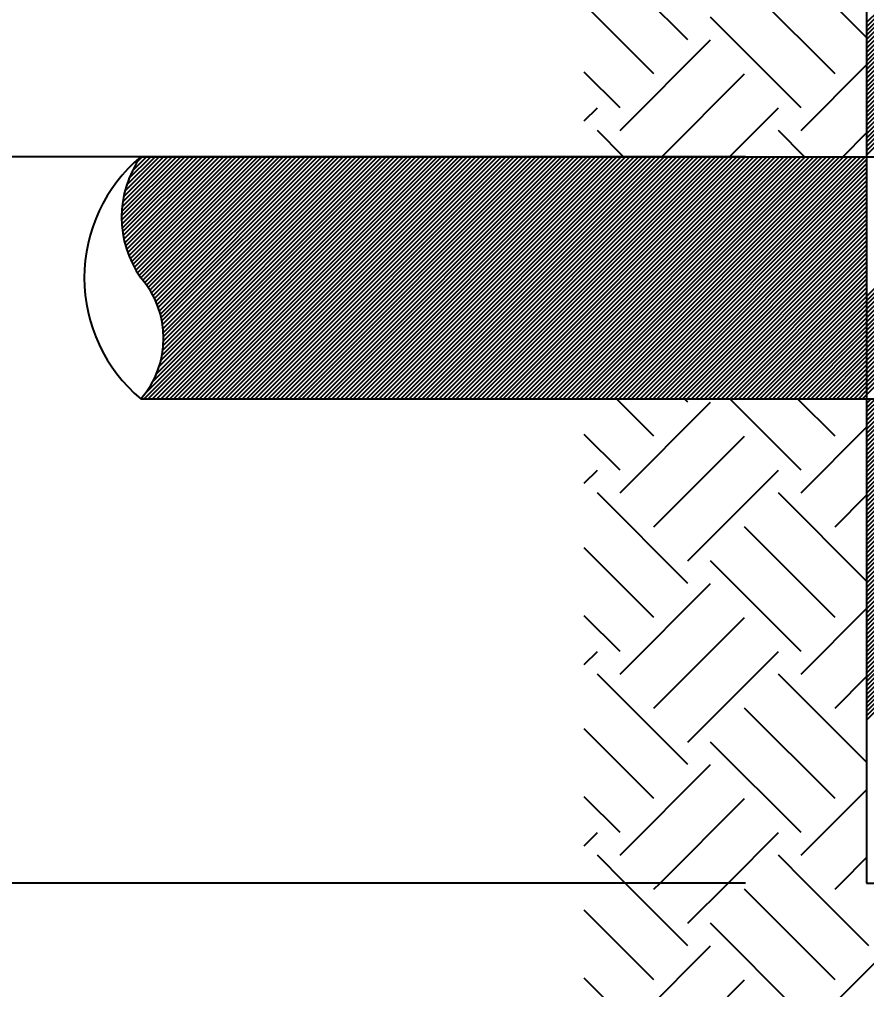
# Model space of a CAD drawing. Extents: x 2 to 26, y 2 to 19.6.
# Drawn here: x 7.771 to 9.872, y 5.673 to 8.077 of the extents above; entities that cross this region are included whole.
import ezdxf
from ezdxf.enums import TextEntityAlignment as Align

# ---------------------------------------------------------------- set-up
doc = ezdxf.new("R2010")
doc.units = 0
doc.header["$MEASUREMENT"] = 0
doc.layers.get('0').update_dxf_attribs({"linetype": 'CONTINUOUS'})
doc.layers.get('DEFPOINTS').update_dxf_attribs({"linetype": 'CONTINUOUS'})
doc.layers.add('COTAS', color=7, linetype='CONTINUOUS')
doc.styles.add('COTAS', font='romans', dxfattribs={"width": 0.9})
doc.dimstyles.get("Standard").update_dxf_attribs({"dimtxt": 0.18, "dimasz": 0.18, "dimexe": 0.18, "dimexo": 0.0625, "dimgap": 0.09, "dimtad": 0, "dimtih": 1, "dimtoh": 1, "dimzin": 0, "dimtxsty": 'COTAS', "dimcen": 0.09, "dimazin": 3, "dimtfac": 1, "dimtofl": 0, "dimtmove": 0, "dimatfit": 3, "dimtolj": 1, "dimtzin": 4})

# ---------------------------------------------------------------- blocks, each defined once
blk = doc.blocks.new('*X7')
at = {"color": 0}
for p, q in [((9.4293, 8.0261), (9.2048, 8.2506)), ((9.8724, 8.032), (9.6538, 8.2506)), ((9.7941, 7.9419), (9.5696, 8.1664)), ((9.3451, 7.9419), (9.1724, 8.1146)), ((9.7099, 7.8577), (9.4854, 8.0822)), ((9.2609, 7.8016), (9.4854, 8.0261)), ((9.7099, 7.8016), (9.8724, 7.9641)), ((9.2609, 7.8577), (9.1724, 7.9463)), ((9.3643, 7.7366), (9.5696, 7.9419)), ((9.1724, 7.8253), (9.2048, 7.8577)), ((9.5327, 7.7366), (9.6538, 7.8577)), ((9.2698, 7.7366), (9.2048, 7.8016)), ((9.7188, 7.7366), (9.6538, 7.8016)), ((9.8133, 7.7366), (9.8724, 7.7957)), ((9.3451, 7.0439), (9.2524, 7.1366)), ((9.2609, 6.9036), (9.4854, 7.1281)), ((9.4293, 7.1281), (9.4207, 7.1366)), ((9.7099, 6.9597), (9.533, 7.1366)), ((9.7941, 7.0439), (9.7014, 7.1366)), ((9.8724, 7.1339), (9.8698, 7.1366)), ((9.2609, 6.9597), (9.1724, 7.0482)), ((9.7099, 6.9036), (9.8724, 7.0661)), ((9.3451, 6.8194), (9.5696, 7.0439)), ((9.1724, 6.9273), (9.2048, 6.9597)), ((9.4293, 6.7352), (9.6538, 6.9597)), ((9.4293, 6.6791), (9.2048, 6.9036)), ((9.8724, 6.6849), (9.6538, 6.9036)), ((9.7941, 6.8194), (9.8724, 6.8977)), ((9.7941, 6.5949), (9.5696, 6.8194)), ((9.3451, 6.5949), (9.1724, 6.7676)), ((9.7099, 6.5107), (9.4854, 6.7352)), ((9.2609, 6.4546), (9.4854, 6.6791)), ((9.7099, 6.4546), (9.8724, 6.6171)), ((9.2609, 6.5107), (9.1724, 6.5992)), ((9.3451, 6.3704), (9.5696, 6.5949)), ((9.1724, 6.4783), (9.2048, 6.5107)), ((9.4293, 6.2862), (9.6538, 6.5107)), ((9.4293, 6.2301), (9.2048, 6.4546)), ((9.8724, 6.2359), (9.6538, 6.4546)), ((9.7941, 6.3704), (9.8724, 6.4487)), ((9.7941, 6.1459), (9.5696, 6.3704)), ((9.3451, 6.1459), (9.1724, 6.3186)), ((9.7099, 6.0617), (9.4854, 6.2862)), ((9.2609, 6.0055), (9.4854, 6.2301)), ((9.7099, 6.0055), (9.8724, 6.1681)), ((9.2609, 6.0617), (9.1724, 6.1502)), ((9.3603, 5.9366), (9.5696, 6.1459)), ((9.1724, 6.0293), (9.2048, 6.0617)), ((9.5287, 5.9366), (9.6538, 6.0617)), ((9.2737, 5.9366), (9.2048, 6.0055)), ((9.7227, 5.9366), (9.6538, 6.0055)), ((9.8093, 5.9366), (9.8724, 5.9997)), ((9.4293, 5.781), (9.2737, 5.9366)), ((9.3451, 5.9214), (9.3603, 5.9366)), ((9.4293, 5.8372), (9.5287, 5.9366)), ((9.7941, 5.6968), (9.5696, 5.9214)), ((9.8783, 5.781), (9.7227, 5.9366)), ((9.7941, 5.9214), (9.8093, 5.9366)), ((9.3451, 5.6968), (9.1724, 5.8696)), ((9.7099, 5.6127), (9.4854, 5.8372)), ((9.2609, 5.5565), (9.4854, 5.781)), ((9.7099, 5.5565), (9.9344, 5.781)), ((9.2609, 5.6127), (9.1724, 5.7012)), ((9.3451, 5.4723), (9.5696, 5.6968))]:
    blk.add_line(p, q, dxfattribs=at)
blk = doc.blocks.new('*D8')
at = {"color": 0, "linetype": 'BYBLOCK'}
for p, q in [((4.6671, 15.1366), (4.6671, 5.7366)), ((4.7071, 14.8966), (4.6271, 14.9766)), ((9.5724, 14.9366), (4.5671, 14.9366)), ((4.7071, 5.8966), (4.6271, 5.9766)), ((9.5724, 5.9366), (4.5671, 5.9366))]:
    blk.add_line(p, q, dxfattribs=at)
at = {"layer": 'DEFPOINTS', "color": 0, "linetype": 'BYBLOCK'}
for p in [(9.8724, 14.9366), (4.6671, 5.9366), (9.8724, 5.9366)]:
    blk.add_point(p, dxfattribs=at)
at = {"color": 0, "linetype": 'BYBLOCK', "style": 'COTAS', "width": 0.9}
blk.add_text('1.55', height=0.2, rotation=90, dxfattribs=at).set_placement((4.4671, 10.4366), align=Align.CENTER)
blk = doc.blocks.new('*D9')
at = {"color": 0, "linetype": 'BYBLOCK'}
for p, q in [((5.9125, 15.1366), (5.9125, 7.5366)), ((5.9525, 14.8966), (5.8725, 14.9766)), ((9.5724, 14.9366), (5.8125, 14.9366)), ((5.9525, 7.6966), (5.8725, 7.7766)), ((9.5724, 7.7366), (5.8125, 7.7366))]:
    blk.add_line(p, q, dxfattribs=at)
at = {"layer": 'DEFPOINTS', "color": 0, "linetype": 'BYBLOCK'}
for p in [(9.8724, 14.9366), (5.9125, 7.7366), (9.8724, 7.7366)]:
    blk.add_point(p, dxfattribs=at)
at = {"color": 0, "linetype": 'BYBLOCK', "style": 'COTAS', "width": 0.9}
blk.add_text('1.20', height=0.2, rotation=90, dxfattribs=at).set_placement((5.7125, 11.3366), align=Align.CENTER)
blk = doc.blocks.new('*D10')
at = {"color": 0, "linetype": 'BYBLOCK'}
for p, q in [((9.9777, 5.6366), (9.9777, 4.2355)), ((17.0724, 5.6366), (17.0724, 4.2355)), ((9.9377, 4.2955), (10.0177, 4.3755)), ((17.0324, 4.2955), (17.1124, 4.3755)), ((9.7777, 4.3355), (17.2724, 4.3355))]:
    blk.add_line(p, q, dxfattribs=at)
at = {"layer": 'DEFPOINTS', "color": 0, "linetype": 'BYBLOCK'}
for p in [(9.9777, 5.9366), (17.0724, 5.9366), (17.0724, 4.3355)]:
    blk.add_point(p, dxfattribs=at)
at = {"color": 0, "linetype": 'BYBLOCK', "style": 'COTAS', "width": 0.9}
blk.add_text('1.20', height=0.2, dxfattribs=at).set_placement((13.5251, 4.5355), align=Align.CENTER)
blk = doc.blocks.new('*X17')
at = {"color": 0}
for p, q in [((9.8724, 8.0693), (13.439, 11.6359)), ((9.8724, 8.0587), (13.4392, 11.6255)), ((9.8724, 8.0481), (13.4395, 11.6152)), ((9.8724, 8.0375), (13.4397, 11.6048)), ((9.8724, 8.0269), (13.44, 11.5944)), ((9.8724, 8.0163), (13.4402, 11.5841)), ((9.8724, 8.0057), (13.4405, 11.5737)), ((9.8724, 7.995), (13.4407, 11.5633)), ((9.8724, 7.9844), (13.4409, 11.553)), ((9.8724, 7.9738), (13.4412, 11.5426)), ((9.8724, 7.9632), (13.4414, 11.5322)), ((9.8724, 7.9526), (13.4417, 11.5219)), ((9.8724, 7.942), (13.4419, 11.5115)), ((9.8724, 7.9314), (13.4421, 11.5011)), ((9.8724, 7.9208), (13.4424, 11.4908)), ((9.8724, 7.9102), (13.4426, 11.4804)), ((9.8724, 7.8996), (13.4429, 11.47)), ((9.8724, 7.889), (13.4431, 11.4597)), ((9.8724, 7.8784), (13.4433, 11.4493)), ((9.8724, 7.8678), (13.4436, 11.4389)), ((9.8724, 7.8572), (13.4438, 11.4286)), ((9.8724, 7.8466), (13.4441, 11.4182)), ((9.8724, 7.836), (13.4443, 11.4078)), ((9.8724, 7.8253), (13.4445, 11.3975)), ((9.8724, 7.8147), (13.4448, 11.3871)), ((9.8724, 7.8041), (13.445, 11.3767)), ((9.8724, 7.7935), (13.4453, 11.3664)), ((9.8724, 7.7829), (13.4455, 11.356)), ((9.8724, 7.7723), (13.4457, 11.3456)), ((9.8724, 7.7617), (13.446, 11.3353)), ((9.8724, 7.7511), (13.4462, 11.3249)), ((9.8724, 7.7405), (13.4465, 11.3145))]:
    blk.add_line(p, q, dxfattribs=at)
blk = doc.blocks.new('*X18')
at = {"color": 0}
for p, q in [((8.0248, 7.59), (8.1715, 7.7366)), ((8.0249, 7.5794), (8.1821, 7.7366)), ((8.0252, 7.601), (8.1609, 7.7366)), ((8.0254, 7.5693), (8.1927, 7.7366)), ((8.0261, 7.6125), (8.1503, 7.7366)), ((8.0262, 7.5595), (8.2033, 7.7366)), ((8.0274, 7.5501), (8.2139, 7.7366)), ((8.0276, 7.6246), (8.1397, 7.7366)), ((8.0289, 7.541), (8.2245, 7.7366)), ((8.0298, 7.6374), (8.129, 7.7366)), ((8.0306, 7.5321), (8.2351, 7.7366)), ((8.0326, 7.5235), (8.2457, 7.7366)), ((8.0329, 7.6511), (8.1184, 7.7366)), ((8.0348, 7.5151), (8.2563, 7.7366)), ((8.0372, 7.666), (8.1078, 7.7366)), ((8.0373, 7.507), (8.2669, 7.7366)), ((8.04, 7.4991), (8.2775, 7.7366)), ((8.0429, 7.4913), (8.2881, 7.7366)), ((8.0432, 7.6825), (8.0972, 7.7366)), ((8.046, 7.4838), (8.2988, 7.7366)), ((8.0493, 7.4765), (8.3094, 7.7366)), ((8.0516, 7.7016), (8.0866, 7.7366)), ((8.0527, 7.4694), (8.32, 7.7366)), ((8.0564, 7.4624), (8.3306, 7.7366)), ((8.0602, 7.4556), (8.3412, 7.7366)), ((8.0642, 7.449), (8.3518, 7.7366)), ((8.0652, 7.7257), (8.076, 7.7366)), ((8.0683, 7.4426), (8.3624, 7.7366)), ((8.0727, 7.4363), (8.373, 7.7366)), ((8.0776, 7.4306), (8.3836, 7.7366)), ((8.0806, 7.1366), (8.6806, 7.7366)), ((8.0823, 7.4247), (8.3942, 7.7366)), ((8.0834, 7.15), (8.67, 7.7366)), ((8.0868, 7.4186), (8.4048, 7.7366)), ((8.0911, 7.4123), (8.4154, 7.7366)), ((8.0912, 7.1366), (8.6912, 7.7366)), ((8.0953, 7.4058), (8.426, 7.7366)), ((8.0992, 7.3992), (8.4366, 7.7366)), ((8.1018, 7.1366), (8.7018, 7.7366)), ((8.1023, 7.1795), (8.6594, 7.7366)), ((8.103, 7.3924), (8.4472, 7.7366)), ((8.1066, 7.3853), (8.4579, 7.7366)), ((8.1099, 7.3781), (8.4685, 7.7366)), ((8.1119, 7.1997), (8.6488, 7.7366)), ((8.1124, 7.1366), (8.7124, 7.7366)), ((8.1131, 7.3706), (8.4791, 7.7366)), ((8.116, 7.3629), (8.4897, 7.7366)), ((8.1181, 7.2165), (8.6382, 7.7366)), ((8.1186, 7.355), (8.5003, 7.7366)), ((8.1211, 7.3468), (8.5109, 7.7366)), ((8.1224, 7.2314), (8.6276, 7.7366)), ((8.123, 7.1366), (8.723, 7.7366)), ((8.1232, 7.3383), (8.5215, 7.7366)), ((8.1251, 7.3296), (8.5321, 7.7366)), ((8.1254, 7.245), (8.617, 7.7366)), ((8.1267, 7.3206), (8.5427, 7.7366)), ((8.1274, 7.2576), (8.6063, 7.7366)), ((8.1279, 7.3112), (8.5533, 7.7366)), ((8.1286, 7.2694), (8.5957, 7.7366)), ((8.1287, 7.3014), (8.5639, 7.7366)), ((8.1291, 7.2806), (8.5851, 7.7366)), ((8.1292, 7.2912), (8.5745, 7.7366)), ((8.1336, 7.1366), (8.7336, 7.7366)), ((8.1442, 7.1366), (8.7442, 7.7366)), ((8.1548, 7.1366), (8.7548, 7.7366)), ((8.1654, 7.1366), (8.7654, 7.7366)), ((8.1761, 7.1366), (8.7761, 7.7366)), ((8.1867, 7.1366), (8.7867, 7.7366)), ((8.1973, 7.1366), (8.7973, 7.7366)), ((8.2079, 7.1366), (8.8079, 7.7366)), ((8.2185, 7.1366), (8.8185, 7.7366)), ((8.2291, 7.1366), (8.8291, 7.7366)), ((8.2397, 7.1366), (8.8397, 7.7366)), ((8.2503, 7.1366), (8.8503, 7.7366)), ((8.2609, 7.1366), (8.8609, 7.7366)), ((8.2715, 7.1366), (8.8715, 7.7366)), ((8.2821, 7.1366), (8.8821, 7.7366)), ((8.2927, 7.1366), (8.8927, 7.7366)), ((8.3033, 7.1366), (8.9033, 7.7366)), ((8.3139, 7.1366), (8.9139, 7.7366)), ((8.3245, 7.1366), (8.9245, 7.7366)), ((8.3352, 7.1366), (8.9352, 7.7366)), ((8.3458, 7.1366), (8.9458, 7.7366)), ((8.3564, 7.1366), (8.9564, 7.7366)), ((8.367, 7.1366), (8.967, 7.7366)), ((8.3776, 7.1366), (8.9776, 7.7366)), ((8.3882, 7.1366), (8.9882, 7.7366)), ((8.3988, 7.1366), (8.9988, 7.7366)), ((8.4094, 7.1366), (9.0094, 7.7366)), ((8.42, 7.1366), (9.02, 7.7366)), ((8.4306, 7.1366), (9.0306, 7.7366)), ((8.4412, 7.1366), (9.0412, 7.7366)), ((8.4518, 7.1366), (9.0518, 7.7366)), ((8.4624, 7.1366), (9.0624, 7.7366)), ((8.473, 7.1366), (9.073, 7.7366)), ((8.4836, 7.1366), (9.0836, 7.7366)), ((8.4942, 7.1366), (9.0942, 7.7366)), ((8.5049, 7.1366), (9.1049, 7.7366)), ((8.5155, 7.1366), (9.1155, 7.7366)), ((8.5261, 7.1366), (9.1261, 7.7366)), ((8.5367, 7.1366), (9.1367, 7.7366)), ((8.5473, 7.1366), (9.1473, 7.7366)), ((8.5579, 7.1366), (9.1579, 7.7366)), ((8.5685, 7.1366), (9.1685, 7.7366)), ((8.5791, 7.1366), (9.1791, 7.7366)), ((8.5897, 7.1366), (9.1897, 7.7366)), ((8.6003, 7.1366), (9.2003, 7.7366)), ((8.6109, 7.1366), (9.2109, 7.7366)), ((8.6215, 7.1366), (9.2215, 7.7366)), ((8.6321, 7.1366), (9.2321, 7.7366)), ((8.6427, 7.1366), (9.2427, 7.7366)), ((8.6533, 7.1366), (9.2533, 7.7366)), ((8.664, 7.1366), (9.264, 7.7366)), ((8.6746, 7.1366), (9.2746, 7.7366)), ((8.6852, 7.1366), (9.2852, 7.7366)), ((8.6958, 7.1366), (9.2958, 7.7366)), ((8.7064, 7.1366), (9.3064, 7.7366)), ((8.717, 7.1366), (9.317, 7.7366)), ((8.7276, 7.1366), (9.3276, 7.7366)), ((8.7382, 7.1366), (9.3382, 7.7366)), ((8.7488, 7.1366), (9.3488, 7.7366)), ((8.7594, 7.1366), (9.3594, 7.7366)), ((8.77, 7.1366), (9.37, 7.7366)), ((8.7806, 7.1366), (9.3806, 7.7366)), ((8.7912, 7.1366), (9.3912, 7.7366)), ((8.8018, 7.1366), (9.4018, 7.7366)), ((8.8124, 7.1366), (9.4124, 7.7366)), ((8.8231, 7.1366), (9.4231, 7.7366)), ((8.8337, 7.1366), (9.4337, 7.7366)), ((8.8443, 7.1366), (9.4443, 7.7366)), ((8.8549, 7.1366), (9.4549, 7.7366)), ((8.8655, 7.1366), (9.4655, 7.7366)), ((8.8761, 7.1366), (9.4761, 7.7366)), ((8.8867, 7.1366), (9.4867, 7.7366)), ((8.8973, 7.1366), (9.4973, 7.7366)), ((8.9079, 7.1366), (9.5079, 7.7366)), ((8.9185, 7.1366), (9.5185, 7.7366)), ((8.9291, 7.1366), (9.5291, 7.7366)), ((8.9397, 7.1366), (9.5397, 7.7366)), ((8.9503, 7.1366), (9.5503, 7.7366)), ((8.9609, 7.1366), (9.5609, 7.7366)), ((8.9715, 7.1366), (9.5715, 7.7366)), ((8.9822, 7.1366), (9.5822, 7.7366)), ((8.9928, 7.1366), (9.5928, 7.7366)), ((9.0034, 7.1366), (9.6034, 7.7366)), ((9.014, 7.1366), (9.614, 7.7366)), ((9.0246, 7.1366), (9.6246, 7.7366)), ((9.0352, 7.1366), (9.6352, 7.7366)), ((9.0458, 7.1366), (9.6458, 7.7366)), ((9.0564, 7.1366), (9.6564, 7.7366)), ((9.067, 7.1366), (9.667, 7.7366)), ((9.0776, 7.1366), (9.6776, 7.7366)), ((9.0882, 7.1366), (9.6882, 7.7366)), ((9.0988, 7.1366), (9.6988, 7.7366)), ((9.1094, 7.1366), (9.7094, 7.7366)), ((9.12, 7.1366), (9.72, 7.7366)), ((9.1306, 7.1366), (9.7306, 7.7366)), ((9.1413, 7.1366), (9.7413, 7.7366)), ((9.1519, 7.1366), (9.7519, 7.7366)), ((9.1625, 7.1366), (9.7625, 7.7366)), ((9.1731, 7.1366), (9.7731, 7.7366)), ((9.1837, 7.1366), (9.7837, 7.7366)), ((9.1943, 7.1366), (9.7943, 7.7366)), ((9.2049, 7.1366), (9.8049, 7.7366)), ((9.2155, 7.1366), (9.8155, 7.7366)), ((9.2261, 7.1366), (9.8261, 7.7366)), ((9.2367, 7.1366), (9.8367, 7.7366)), ((9.2473, 7.1366), (9.8473, 7.7366)), ((9.2579, 7.1366), (9.8579, 7.7366)), ((9.2685, 7.1366), (9.8685, 7.7366)), ((9.2791, 7.1366), (9.8724, 7.7299)), ((9.2897, 7.1366), (9.8724, 7.7193)), ((9.8724, 7.1465), (10.4625, 7.7366)), ((9.8724, 7.1571), (10.4519, 7.7366)), ((9.8724, 7.1677), (10.4413, 7.7366)), ((9.8724, 7.1783), (10.4307, 7.7366)), ((9.8724, 7.1889), (10.4201, 7.7366)), ((9.8724, 7.1996), (10.4095, 7.7366)), ((9.8724, 7.2102), (10.3989, 7.7366)), ((9.8724, 7.2208), (10.3883, 7.7366)), ((9.8724, 7.2314), (10.3776, 7.7366)), ((9.8724, 7.242), (10.367, 7.7366)), ((9.8724, 7.2526), (10.3564, 7.7366)), ((9.8724, 7.2632), (10.3458, 7.7366)), ((9.8724, 7.2738), (10.3352, 7.7366)), ((9.8724, 7.2844), (10.3246, 7.7366)), ((9.8724, 7.295), (10.314, 7.7366)), ((9.8724, 7.3056), (10.3034, 7.7366)), ((9.8724, 7.3162), (10.2928, 7.7366)), ((9.8724, 7.3268), (10.2822, 7.7366)), ((9.8724, 7.3374), (10.2716, 7.7366)), ((9.8724, 7.348), (10.261, 7.7366)), ((9.8724, 7.3587), (10.2504, 7.7366)), ((9.8724, 7.3693), (10.2398, 7.7366)), ((9.8724, 7.3799), (10.2292, 7.7366)), ((9.8724, 7.3905), (10.2185, 7.7366)), ((9.3004, 7.1366), (9.8724, 7.7087)), ((9.311, 7.1366), (9.8724, 7.6981)), ((9.3216, 7.1366), (9.8724, 7.6875)), ((9.3322, 7.1366), (9.8724, 7.6769)), ((9.3428, 7.1366), (9.8724, 7.6662)), ((9.3534, 7.1366), (9.8724, 7.6556)), ((9.364, 7.1366), (9.8724, 7.645)), ((9.3746, 7.1366), (9.8724, 7.6344)), ((9.3852, 7.1366), (9.8724, 7.6238)), ((9.3958, 7.1366), (9.8724, 7.6132)), ((9.4064, 7.1366), (9.8724, 7.6026)), ((9.417, 7.1366), (9.8724, 7.592)), ((9.4276, 7.1366), (9.8724, 7.5814)), ((9.4382, 7.1366), (9.8724, 7.5708)), ((9.4488, 7.1366), (9.8724, 7.5602)), ((9.4594, 7.1366), (9.8724, 7.5496)), ((9.4701, 7.1366), (9.8724, 7.539)), ((9.4807, 7.1366), (9.8724, 7.5284)), ((9.4913, 7.1366), (9.8724, 7.5178)), ((9.5019, 7.1366), (9.8724, 7.5071)), ((9.5125, 7.1366), (9.8724, 7.4965)), ((9.5231, 7.1366), (9.8724, 7.4859)), ((9.5337, 7.1366), (9.8724, 7.4753)), ((9.5443, 7.1366), (9.8724, 7.4647)), ((9.5549, 7.1366), (9.8724, 7.4541)), ((9.5655, 7.1366), (9.8724, 7.4435)), ((9.5761, 7.1366), (9.8724, 7.4329)), ((9.5867, 7.1366), (9.8724, 7.4223)), ((9.5973, 7.1366), (9.8724, 7.4117)), ((9.6079, 7.1366), (9.8724, 7.4011)), ((9.6185, 7.1366), (9.8724, 7.3905)), ((9.6292, 7.1366), (9.8724, 7.3799)), ((9.6398, 7.1366), (9.8724, 7.3693)), ((9.6504, 7.1366), (9.8724, 7.3587)), ((9.661, 7.1366), (9.8724, 7.348)), ((9.6716, 7.1366), (9.8724, 7.3374)), ((9.6822, 7.1366), (9.8724, 7.3268)), ((9.6928, 7.1366), (9.8724, 7.3162)), ((9.7034, 7.1366), (9.8724, 7.3056)), ((9.714, 7.1366), (9.8724, 7.295)), ((9.7246, 7.1366), (9.8724, 7.2844)), ((9.7352, 7.1366), (9.8724, 7.2738)), ((9.7458, 7.1366), (9.8724, 7.2632)), ((9.7564, 7.1366), (9.8724, 7.2526)), ((9.767, 7.1366), (9.8724, 7.242)), ((9.7776, 7.1366), (9.8724, 7.2314)), ((9.7883, 7.1366), (9.8724, 7.2208)), ((9.7989, 7.1366), (9.8724, 7.2102)), ((9.8095, 7.1366), (9.8724, 7.1996)), ((9.8201, 7.1366), (9.8724, 7.1889)), ((9.8307, 7.1366), (9.8724, 7.1783)), ((9.8413, 7.1366), (9.8724, 7.1677)), ((9.8519, 7.1366), (9.8724, 7.1571)), ((9.8625, 7.1366), (9.8724, 7.1465))]:
    blk.add_line(p, q, dxfattribs=at)
blk = doc.blocks.new('*X19')
at = {"color": 0}
for p, q in [((9.8724, 6.3404), (10.6686, 7.1366)), ((9.8724, 6.351), (10.658, 7.1366)), ((9.8724, 6.3616), (10.6474, 7.1366)), ((9.8724, 6.3722), (10.6368, 7.1366)), ((9.8724, 6.3828), (10.6262, 7.1366)), ((9.8724, 6.3935), (10.6156, 7.1366)), ((9.8724, 6.4041), (10.605, 7.1366)), ((9.8724, 6.4147), (10.5944, 7.1366)), ((9.8724, 6.4253), (10.5837, 7.1366)), ((9.8724, 6.4359), (10.5731, 7.1366)), ((9.8724, 6.4465), (10.5625, 7.1366)), ((9.8724, 6.4571), (10.5519, 7.1366)), ((9.8724, 6.4677), (10.5413, 7.1366)), ((9.8724, 6.4783), (10.5307, 7.1366)), ((9.8724, 6.4889), (10.5201, 7.1366)), ((9.8724, 6.4995), (10.5095, 7.1366)), ((9.8724, 6.5101), (10.4989, 7.1366)), ((9.8724, 6.5207), (10.4883, 7.1366)), ((9.8724, 6.5313), (10.4777, 7.1366)), ((9.8724, 6.5419), (10.4671, 7.1366)), ((9.8724, 6.5526), (10.4565, 7.1366)), ((9.8724, 6.5632), (10.4459, 7.1366)), ((9.8724, 6.5738), (10.4353, 7.1366)), ((9.8724, 6.5844), (10.4247, 7.1366)), ((9.8724, 6.595), (10.414, 7.1366)), ((9.8724, 6.6056), (10.4034, 7.1366)), ((9.8724, 6.6162), (10.3928, 7.1366)), ((9.8724, 6.6268), (10.3822, 7.1366)), ((9.8724, 6.6374), (10.3716, 7.1366)), ((9.8724, 6.648), (10.361, 7.1366)), ((9.8724, 6.6586), (10.3504, 7.1366)), ((9.8724, 6.6692), (10.3398, 7.1366)), ((9.8724, 6.6798), (10.3292, 7.1366)), ((9.8724, 6.6904), (10.3186, 7.1366)), ((9.8724, 6.701), (10.308, 7.1366)), ((9.8724, 6.7117), (10.2974, 7.1366)), ((9.8724, 6.7223), (10.2868, 7.1366)), ((9.8724, 6.7329), (10.2762, 7.1366)), ((9.8724, 6.7435), (10.2656, 7.1366)), ((9.8724, 6.7541), (10.2549, 7.1366)), ((9.8724, 6.7647), (10.2443, 7.1366)), ((9.8724, 6.7753), (10.2337, 7.1366)), ((9.8724, 6.7859), (10.2231, 7.1366)), ((9.8724, 6.7965), (10.2125, 7.1366)), ((9.8724, 6.8071), (10.2019, 7.1366)), ((9.8724, 6.8177), (10.1913, 7.1366)), ((9.8724, 6.8283), (10.1807, 7.1366)), ((9.8724, 6.8389), (10.1701, 7.1366)), ((9.8724, 6.8495), (10.1595, 7.1366)), ((9.8724, 6.8601), (10.1489, 7.1366)), ((9.8724, 6.8707), (10.1383, 7.1366)), ((9.8724, 6.8814), (10.1277, 7.1366)), ((9.8724, 6.892), (10.1171, 7.1366)), ((9.8724, 6.9026), (10.1065, 7.1366)), ((9.8724, 6.9132), (10.0958, 7.1366)), ((9.8724, 6.9238), (10.0852, 7.1366)), ((9.8724, 6.9344), (10.0746, 7.1366)), ((9.8724, 6.945), (10.064, 7.1366)), ((9.8724, 6.9556), (10.0534, 7.1366)), ((9.8724, 6.9662), (10.0428, 7.1366)), ((9.8724, 6.9768), (10.0322, 7.1366)), ((9.8724, 6.9874), (10.0216, 7.1366)), ((9.8724, 6.998), (10.011, 7.1366)), ((9.8724, 7.0086), (10.0004, 7.1366)), ((9.8724, 7.0192), (9.9898, 7.1366)), ((9.8724, 7.0298), (9.9792, 7.1366)), ((9.8724, 7.0405), (9.9686, 7.1366)), ((9.8724, 7.0511), (9.958, 7.1366)), ((9.8724, 7.0617), (9.9474, 7.1366)), ((9.8724, 7.0723), (9.9367, 7.1366)), ((9.8724, 7.0829), (9.9261, 7.1366)), ((9.8724, 7.0935), (9.9155, 7.1366)), ((9.8724, 7.1041), (9.9049, 7.1366)), ((9.8724, 7.1147), (9.8943, 7.1366)), ((9.8724, 7.1253), (9.8837, 7.1366)), ((9.8724, 7.1359), (9.8731, 7.1366))]:
    blk.add_line(p, q, dxfattribs=at)

msp = doc.modelspace()

# ---------------------------------------------------------------- linework, layer by layer
for points in [[(9.8724, 14.9366), (9.8724, 5.9366)], [(8.0724, 7.7366), (18.8724, 7.7366)], [(8.0724, 7.1366), (18.8724, 7.1366)], [(9.8724, 5.9366), (17.0724, 5.9366)]]:
    msp.add_lwpolyline(points)
for centre, radius, start, end in [((8.3238, 7.4366), 0.3914, 129.9612, 230.0388), ((8.285, 7.5866), 0.2602, 144.7911, 215.2089), ((7.9027, 7.2866), 0.2265, 318.5219, 41.4781)]:
    msp.add_arc(centre, radius, start, end)

# ---------------------------------------------------------------- block references
msp.add_blockref('*X7', (0, 0))
at = {"layer": 'COTAS', "color": 35}
for name in ['*X17', '*X19']:
    msp.add_blockref(name, (0, 0), dxfattribs=at)
at = {"layer": 'COTAS', "color": 32}
msp.add_blockref('*X18', (0, 0), dxfattribs=at)

# ---------------------------------------------------------------- dimensions: what is measured, and where the dimension line sits
at = {"layer": 'COTAS'}
for base, p2, text, picture, middle in [((4.6671, 5.9366), (9.8724, 5.9366), '1.55', '*D8', (4.4671, 10.4366)), ((5.9125, 7.7366), (9.8724, 7.7366), '1.20', '*D9', (5.7125, 11.3366))]:
    dim = msp.add_linear_dim(base=base, p1=(9.8724, 14.9366), p2=p2, angle=90, text=text, dimstyle='Standard', dxfattribs=at)
    dim.commit()
    dim.dimension.update_dxf_attribs({"geometry": picture, "text_midpoint": middle})
dim = msp.add_linear_dim(base=(17.0724, 4.3355), p1=(9.9777, 5.9366), p2=(17.0724, 5.9366), text='1.20', dimstyle='Standard', dxfattribs=at)
dim.commit()
dim.dimension.update_dxf_attribs({"geometry": '*D10', "text_midpoint": (13.5251, 4.5355)})

doc.saveas('drawing.dxf')
